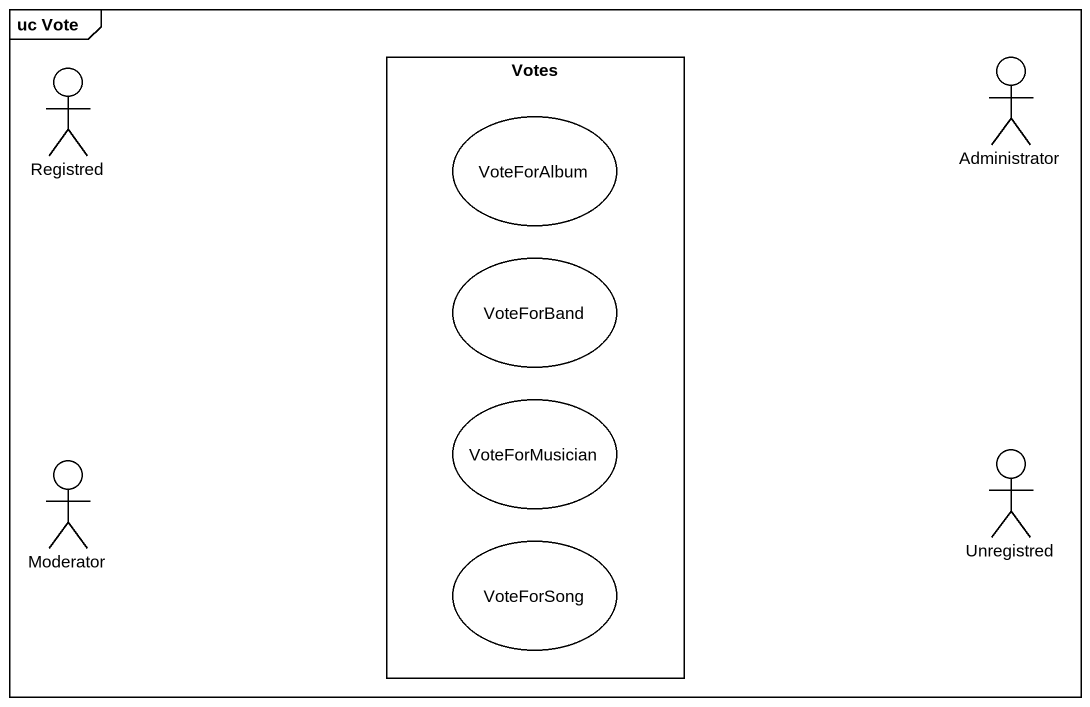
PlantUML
@startuml
mainframe uc Vote
rectangle Votes {
  usecase VoteForAlbum
  usecase VoteForBand
  usecase VoteForMusician
  usecase VoteForSong
}
actor Administrator
actor Registred
actor Moderator
actor Unregistred
@enduml
